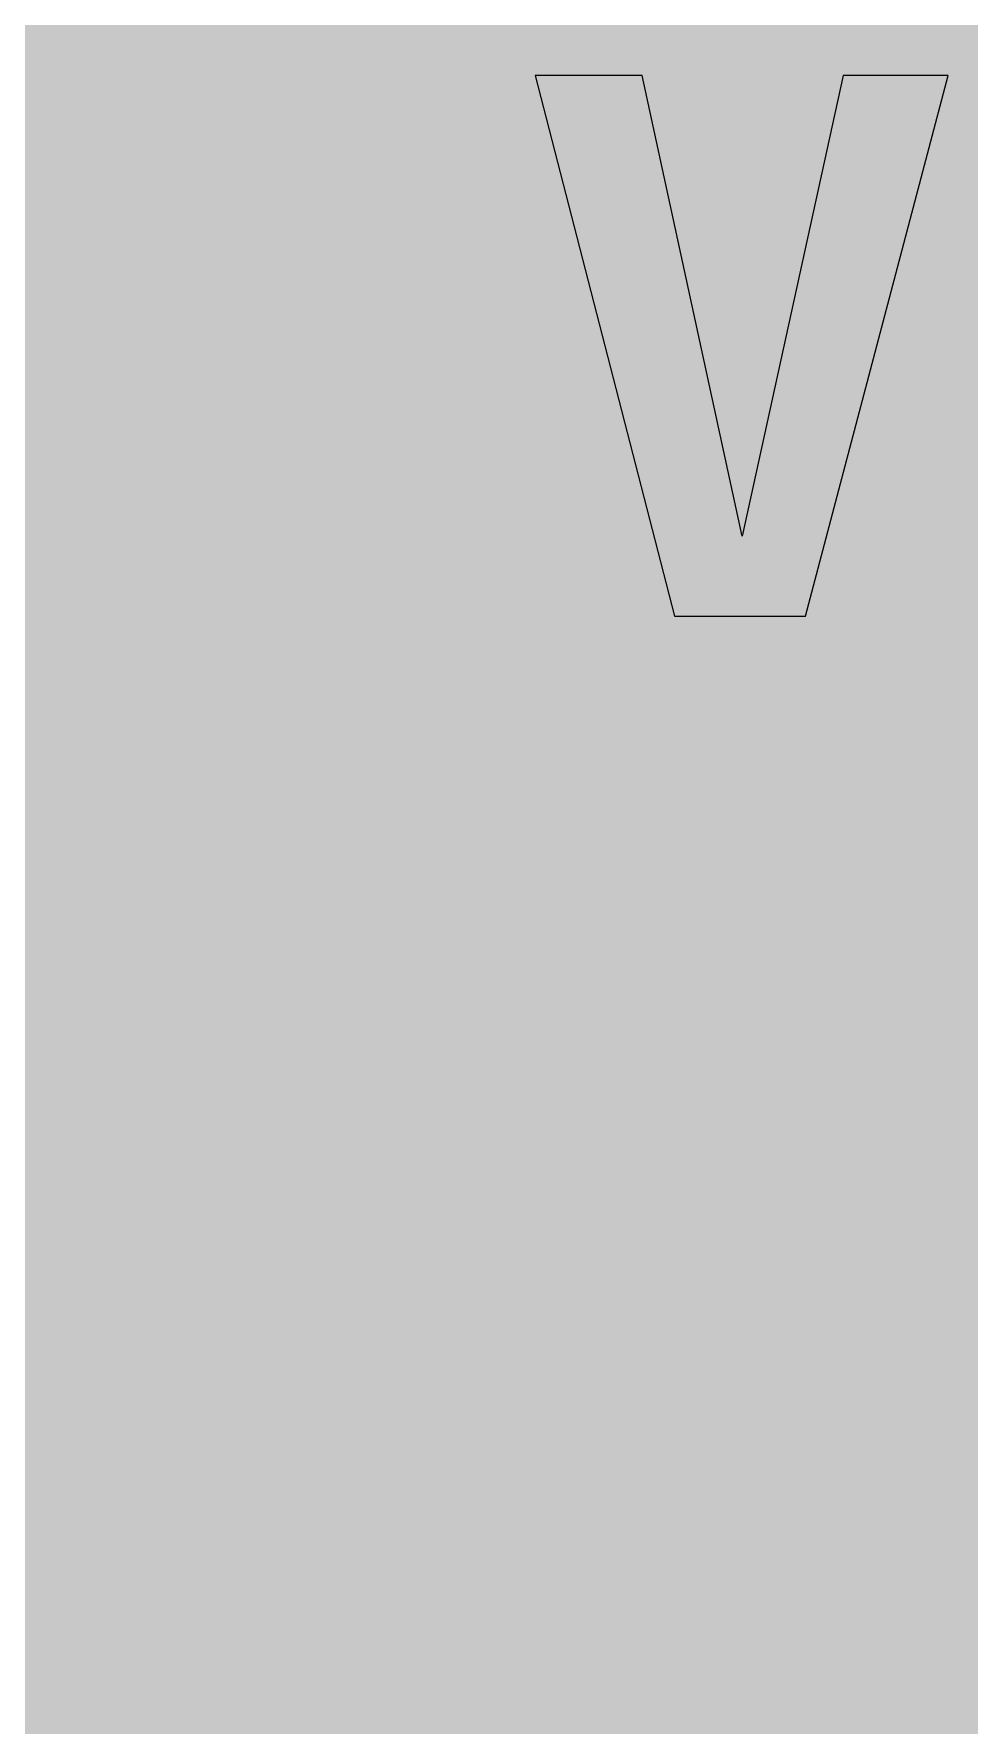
# Model space of a CAD drawing. Header units: millimetres. Extents: x 0 to 212, y 0 to 318.
# Drawn here: x 116.5 to 164.1, y 158.8 to 244.9 of the extents above; entities that cross this region are included whole.
import ezdxf

# ---------------------------------------------------------------- set-up
doc = ezdxf.new("R2010")
doc.units = ezdxf.units.MM

msp = doc.modelspace()

# ---------------------------------------------------------------- hatches: boundary and pattern name
for color, points in [(40, [(14.1633, 0.0536), (13.9878, 0.0533), (13.8125, 0.0559), (13.6373, 0.061), (13.462, 0.0686), (13.2893, 0.0787), (13.114, 0.0914), (12.9413, 0.1041), (12.7686, 0.1219), (12.5959, 0.1397), (12.4231, 0.16), (12.2504, 0.1829), (12.0777, 0.2057), (11.9075, 0.2337), (11.7373, 0.2616), (11.5672, 0.2921), (11.397, 0.3251), (11.2268, 0.3607), (11.0592, 0.3988), (10.8915, 0.4369), (10.7239, 0.4775), (10.5562, 0.5207), (10.3886, 0.5664), (10.2235, 0.6121), (10.0584, 0.6629), (9.8933, 0.7137), (9.7307, 0.7671), (9.5682, 0.8204), (9.4056, 0.8788), (9.2431, 0.9373), (9.083, 0.9982), (8.923, 1.0617), (8.763, 1.1252), (8.6055, 1.1938), (8.4455, 1.2624), (8.2906, 1.331), (8.1331, 1.4046), (7.9781, 1.4783), (7.8232, 1.5545), (7.6708, 1.6332), (7.5184, 1.7145), (7.366, 1.7958), (7.2161, 1.8796), (7.0663, 1.966), (6.919, 2.0523), (6.7716, 2.1438), (6.6243, 2.2352), (6.4795, 2.3266), (6.3348, 2.4232), (6.19, 2.5197), (6.0477, 2.6187), (5.908, 2.7178), (5.7683, 2.8194), (5.6286, 2.9235), (5.4915, 3.0302), (5.3543, 3.1369), (5.2197, 3.2461), (5.0851, 3.3579), (4.953, 3.4722), (4.8209, 3.5865), (4.6914, 3.7033), (4.5644, 3.8202), (4.4348, 3.9395), (4.3104, 4.0615), (4.1859, 4.1859), (4.0615, 4.3104), (3.9395, 4.4348), (3.8202, 4.5618), (3.7033, 4.6914), (3.5865, 4.8209), (3.4722, 4.953), (3.3579, 5.0851), (3.2487, 5.2197), (3.1369, 5.3543), (3.0302, 5.4915), (2.9235, 5.6286), (2.8194, 5.7683), (2.7178, 5.908), (2.6187, 6.0477), (2.5197, 6.19), (2.4232, 6.3348), (2.3266, 6.477), (2.2352, 6.6243), (2.1438, 6.7691), (2.0523, 6.9164), (1.966, 7.0663), (1.8796, 7.2161), (1.7958, 7.366), (1.7145, 7.5184), (1.6332, 7.6708), (1.5545, 7.8232), (1.4783, 7.9781), (1.4046, 8.1331), (1.331, 8.2906), (1.2598, 8.4455), (1.1913, 8.603), (1.1252, 8.763), (1.0592, 8.923), (0.9982, 9.083), (0.9373, 9.2431), (0.8763, 9.4056), (0.8204, 9.5682), (0.7645, 9.7307), (0.7112, 9.8933), (0.6604, 10.0584), (0.6121, 10.2235), (0.5639, 10.3911), (0.5207, 10.5562), (0.4775, 10.7239), (0.4343, 10.8915), (0.3962, 11.0592), (0.3607, 11.2268), (0.3251, 11.397), (0.2921, 11.5672), (0.2616, 11.7373), (0.2311, 11.9075), (0.2057, 12.0802), (0.1803, 12.2504), (0.1575, 12.4231), (0.1372, 12.5959), (0.1194, 12.7686), (0.1041, 12.9413), (0.0889, 13.1166), (0.0787, 13.2893), (0.0686, 13.4645), (0.061, 13.6373), (0.0559, 13.8125), (0.0508, 13.9878), (0.0508, 14.163), (0.0522, 303.4425), (0.0508, 303.6164), (0.0559, 303.7916), (0.061, 303.9669), (0.0686, 304.1396), (0.0787, 304.3149), (0.0889, 304.4876), (0.1041, 304.6628), (0.1194, 304.8356), (0.1372, 305.0083), (0.1575, 305.181), (0.1803, 305.3537), (0.2057, 305.5239), (0.2311, 305.6966), (0.2616, 305.8668), (0.2921, 306.037), (0.3251, 306.2072), (0.3607, 306.3748), (0.3962, 306.545), (0.4343, 306.7126), (0.4775, 306.8803), (0.5207, 307.0479), (0.5639, 307.213), (0.6121, 307.3781), (0.6604, 307.5432), (0.7112, 307.7083), (0.7645, 307.8734), (0.8204, 308.036), (0.8763, 308.1985), (0.9373, 308.3611), (0.9982, 308.5211), (1.0592, 308.6811), (1.1252, 308.8411), (1.1913, 308.9986), (1.2598, 309.1561), (1.331, 309.3136), (1.4046, 309.4685), (1.4783, 309.626), (1.5545, 309.7784), (1.6332, 309.9333), (1.7145, 310.0857), (1.7958, 310.2356), (1.8796, 310.388), (1.966, 310.5379), (2.0523, 310.6852), (2.1438, 310.8325), (2.2352, 310.9798), (2.3266, 311.1246), (2.4232, 311.2694), (2.5197, 311.4116), (2.6187, 311.5539), (2.7178, 311.6961), (2.8194, 311.8358), (2.9235, 311.9755), (3.0302, 312.1127), (3.1369, 312.2473), (3.2487, 312.3844), (3.3579, 312.5165), (3.4722, 312.6486), (3.5865, 312.7807), (3.7033, 312.9102), (3.8202, 313.0398), (3.9395, 313.1668), (4.0615, 313.2938), (4.1859, 313.4182), (4.3104, 313.5401), (4.4348, 313.6621), (4.5644, 313.784), (4.6914, 313.9008), (4.8209, 314.0177), (4.953, 314.132), (5.0851, 314.2437), (5.2197, 314.3555), (5.3543, 314.4647), (5.4915, 314.5739), (5.6286, 314.6781), (5.7683, 314.7822), (5.908, 314.8838), (6.0477, 314.9854), (6.19, 315.0845), (6.3348, 315.181), (6.4795, 315.275), (6.6243, 315.3689), (6.7716, 315.4604), (6.919, 315.5493), (7.0663, 315.6382), (7.2161, 315.7245), (7.366, 315.8084), (7.5184, 315.8896), (7.6708, 315.9709), (7.8232, 316.0471), (7.9781, 316.1233), (8.1331, 316.1995), (8.2906, 316.2706), (8.4455, 316.3418), (8.6055, 316.4103), (8.763, 316.4789), (8.923, 316.5424), (9.083, 316.6059), (9.2431, 316.6669), (9.4056, 316.7253), (9.5682, 316.7837), (9.7307, 316.8371), (9.8933, 316.8904), (10.0584, 316.9412), (10.2235, 316.992), (10.3886, 317.0377), (10.5562, 317.0834), (10.7239, 317.1266), (10.8915, 317.1673), (11.0592, 317.2079), (11.2268, 317.2435), (11.397, 317.279), (11.5672, 317.312), (11.7373, 317.3425), (11.9075, 317.3705), (12.0777, 317.3984), (12.2504, 317.4213), (12.4231, 317.4441), (12.5959, 317.4644), (12.7686, 317.4822), (12.9413, 317.5), (13.114, 317.5127), (13.2893, 317.5254), (13.462, 317.5356), (13.6373, 317.5432), (13.8125, 317.5483), (13.9878, 317.5508), (14.163, 317.5533), (197.6078, 317.5536), (197.7822, 317.5508), (197.9574, 317.5483), (198.1327, 317.5432), (198.3054, 317.5356), (198.4807, 317.5254), (198.6534, 317.5127), (198.8287, 317.5), (199.0014, 317.4822), (199.1741, 317.4644), (199.3468, 317.4441), (199.5195, 317.4213), (199.6897, 317.3984), (199.8624, 317.3705), (200.0326, 317.3425), (200.2028, 317.312), (200.373, 317.279), (200.5432, 317.2435), (200.7108, 317.2079), (200.8784, 317.1673), (201.0461, 317.1266), (201.2137, 317.0834), (201.3788, 317.0377), (201.5465, 316.992), (201.7116, 316.9412), (201.8767, 316.8904), (202.0392, 316.8371), (202.2018, 316.7837), (202.3643, 316.7253), (202.5269, 316.6669), (202.6869, 316.6059), (202.8469, 316.5424), (203.007, 316.4789), (203.167, 316.4103), (203.3245, 316.3418), (203.4794, 316.2706), (203.6369, 316.1995), (203.7918, 316.1233), (203.9468, 316.0471), (204.0992, 315.9709), (204.2516, 315.8896), (204.404, 315.8084), (204.5538, 315.7245), (204.7037, 315.6382), (204.8535, 315.5493), (205.0009, 315.4604), (205.1456, 315.3689), (205.293, 315.275), (205.4352, 315.181), (205.58, 315.0845), (205.7222, 314.9854), (205.8619, 314.8838), (206.0016, 314.7822), (206.1413, 314.6781), (206.2785, 314.5739), (206.4156, 314.4647), (206.5503, 314.3555), (206.6849, 314.2437), (206.817, 314.132), (206.949, 314.0177), (207.0786, 313.9008), (207.2081, 313.784), (207.3351, 313.6621), (207.4596, 313.5401), (207.584, 313.4182), (207.7085, 313.2938), (207.8304, 313.1668), (207.9498, 313.0398), (208.0666, 312.9102), (208.1835, 312.7807), (208.2978, 312.6486), (208.4121, 312.5165), (208.5238, 312.3844), (208.6331, 312.2473), (208.7397, 312.1127), (208.8464, 311.9755), (208.9506, 311.8358), (209.0522, 311.6961), (209.1512, 311.5539), (209.2503, 311.4116), (209.3468, 311.2694), (209.4433, 311.1246), (209.5348, 310.9798), (209.6262, 310.8325), (209.7176, 310.6852), (209.804, 310.5379), (209.8904, 310.388), (209.9742, 310.2356), (210.0555, 310.0857), (210.1367, 309.9333), (210.2155, 309.7784), (210.2917, 309.626), (210.3653, 309.4685), (210.439, 309.3136), (210.5076, 309.1561), (210.5762, 308.9986), (210.6447, 308.8411), (210.7082, 308.6811), (210.7717, 308.5211), (210.8327, 308.3611), (210.8911, 308.1985), (210.9495, 308.036), (211.0029, 307.8734), (211.0562, 307.7083), (211.107, 307.5432), (211.1578, 307.3781), (211.2035, 307.213), (211.2493, 307.0479), (211.2924, 306.8803), (211.3331, 306.7126), (211.3712, 306.545), (211.4093, 306.3748), (211.4448, 306.2072), (211.4779, 306.037), (211.5083, 305.8668), (211.5363, 305.6966), (211.5642, 305.5239), (211.5871, 305.3537), (211.6099, 305.181), (211.6303, 305.0083), (211.648, 304.8356), (211.6658, 304.6628), (211.6785, 304.4876), (211.6912, 304.3149), (211.7014, 304.1396), (211.709, 303.9669), (211.7141, 303.7916), (211.7166, 303.6164), (211.7166, 303.4411), (211.7189, 14.1647), (211.7166, 13.9878), (211.7141, 13.8125), (211.709, 13.6373), (211.7014, 13.4645), (211.6912, 13.2893), (211.6785, 13.1166), (211.6658, 12.9413), (211.648, 12.7686), (211.6303, 12.5959), (211.6099, 12.4231), (211.5871, 12.2504), (211.5642, 12.0802), (211.5363, 11.9075), (211.5083, 11.7373), (211.4779, 11.5672), (211.4448, 11.397), (211.4093, 11.2268), (211.3712, 11.0592), (211.3331, 10.8915), (211.2924, 10.7239), (211.2493, 10.5562), (211.2035, 10.3911), (211.1578, 10.2235), (211.107, 10.0584), (211.0562, 9.8933), (211.0029, 9.7307), (210.9495, 9.5682), (210.8911, 9.4056), (210.8327, 9.2431), (210.7717, 9.083), (210.7082, 8.923), (210.6447, 8.763), (210.5762, 8.603), (210.5076, 8.4455), (210.439, 8.2906), (210.3653, 8.1331), (210.2917, 7.9781), (210.2155, 7.8232), (210.1367, 7.6708), (210.0555, 7.5184), (209.9742, 7.366), (209.8904, 7.2161), (209.804, 7.0663), (209.7176, 6.9164), (209.6262, 6.7691), (209.5348, 6.6243), (209.4433, 6.477), (209.3468, 6.3348), (209.2503, 6.19), (209.1512, 6.0477), (209.0522, 5.908), (208.9506, 5.7683), (208.8464, 5.6286), (208.7397, 5.4915), (208.6331, 5.3543), (208.5238, 5.2197), (208.4121, 5.0851), (208.2978, 4.953), (208.1835, 4.8209), (208.0666, 4.6914), (207.9498, 4.5618), (207.8304, 4.4348), (207.7085, 4.3104), (207.584, 4.1859), (207.4596, 4.0615), (207.3351, 3.9395), (207.2081, 3.8202), (207.0786, 3.7033), (206.949, 3.5865), (206.817, 3.4722), (206.6849, 3.3579), (206.5503, 3.2461), (206.4156, 3.1369), (206.2785, 3.0302), (206.1413, 2.9235), (206.0016, 2.8194), (205.8619, 2.7178), (205.7222, 2.6187), (205.58, 2.5197), (205.4352, 2.4232), (205.293, 2.3266), (205.1456, 2.2352), (205.0009, 2.1438), (204.8535, 2.0523), (204.7037, 1.966), (204.5538, 1.8796), (204.404, 1.7958), (204.2516, 1.7145), (204.0992, 1.6332), (203.9468, 1.5545), (203.7918, 1.4783), (203.6369, 1.4046), (203.4794, 1.331), (203.3245, 1.2624), (203.167, 1.1938), (203.007, 1.1252), (202.8469, 1.0617), (202.6869, 0.9982), (202.5269, 0.9373), (202.3643, 0.8788), (202.2018, 0.8204), (202.0392, 0.7671), (201.8767, 0.7137), (201.7116, 0.6629), (201.5465, 0.6121), (201.3788, 0.5664), (201.2137, 0.5207), (201.0461, 0.4775), (200.8784, 0.4369), (200.7108, 0.3988), (200.5432, 0.3607), (200.373, 0.3251), (200.2028, 0.2921), (200.0326, 0.2616), (199.8624, 0.2337), (199.6897, 0.2057), (199.5195, 0.1829), (199.3468, 0.16), (199.1741, 0.1397), (199.0014, 0.1219), (198.8287, 0.1041), (198.6534, 0.0914), (198.4807, 0.0787), (198.3054, 0.0686), (198.1327, 0.061), (197.9574, 0.0559), (197.7822, 0.0533), (197.6069, 0.0533)]), (59, [(163.0634, 242.7633), (157.7178, 242.7633), (152.5845, 219.3212), (147.5052, 242.7633), (142.0551, 242.7633), (149.1449, 215.2481), (155.8135, 215.2481)])]:
    msp.add_hatch(color=color).paths.add_polyline_path(points)
h = msp.add_hatch(color=59)
edge = h.paths.add_edge_path()
edge.add_line((128.4552, 238.8482), (128.585, 238.8464))
edge.add_line((128.585, 238.8464), (128.712, 238.8464))
edge.add_line((128.712, 238.8464), (128.839, 238.8438))
edge.add_line((128.839, 238.8438), (128.9634, 238.8387))
edge.add_line((128.9634, 238.8387), (129.0853, 238.8337))
edge.add_line((129.0853, 238.8337), (129.2073, 238.8286))
edge.add_line((129.2073, 238.8286), (129.3241, 238.821))
edge.add_line((129.3241, 238.821), (129.4409, 238.8133))
edge.add_line((129.4409, 238.8133), (129.5552, 238.8032))
edge.add_line((129.5552, 238.8032), (129.667, 238.793))
edge.add_line((129.667, 238.793), (129.7788, 238.7803))
edge.add_line((129.7788, 238.7803), (129.8854, 238.7651))
edge.add_line((129.8854, 238.7651), (129.9921, 238.7498))
edge.add_line((129.9921, 238.7498), (130.0963, 238.7321))
edge.add_line((130.0963, 238.7321), (130.1979, 238.7143))
edge.add_line((130.1979, 238.7143), (130.2995, 238.6914))
edge.add_line((130.2995, 238.6914), (130.396, 238.6686))
edge.add_line((130.396, 238.6686), (130.4925, 238.6432))
edge.add_line((130.4925, 238.6432), (130.5865, 238.6178))
edge.add_line((130.5865, 238.6178), (130.6779, 238.5873))
edge.add_line((130.6779, 238.5873), (130.7694, 238.5568))
edge.add_line((130.7694, 238.5568), (130.8557, 238.5212))
edge.add_line((130.8557, 238.5212), (130.9421, 238.4857))
edge.add_line((130.9421, 238.4857), (131.0259, 238.4476))
edge.add_line((131.0259, 238.4476), (131.1072, 238.4069))
edge.add_line((131.1072, 238.4069), (131.1859, 238.3638))
edge.add_line((131.1859, 238.3638), (131.2647, 238.318))
edge.add_line((131.2647, 238.318), (131.3409, 238.2698))
edge.add_line((131.3409, 238.2698), (131.4145, 238.2164))
edge.add_line((131.4145, 238.2164), (131.4856, 238.1631))
edge.add_line((131.4856, 238.1631), (131.5542, 238.1072))
edge.add_line((131.5542, 238.1072), (131.6228, 238.0463))
edge.add_line((131.6228, 238.0463), (131.6863, 237.9828))
edge.add_line((131.6863, 237.9828), (131.7498, 237.9167))
edge.add_line((131.7498, 237.9167), (131.8108, 237.8481))
edge.add_line((131.8108, 237.8481), (131.8717, 237.777))
edge.add_line((131.8717, 237.777), (131.9276, 237.7008))
edge.add_line((131.9276, 237.7008), (131.9835, 237.6221))
edge.add_line((131.9835, 237.6221), (132.0368, 237.5383))
edge.add_line((132.0368, 237.5383), (132.0876, 237.4544))
edge.add_line((132.0876, 237.4544), (132.1359, 237.3655))
edge.add_line((132.1359, 237.3655), (132.1816, 237.2716))
edge.add_line((132.1816, 237.2716), (132.2273, 237.175))
edge.add_line((132.2273, 237.175), (132.2705, 237.076))
edge.add_line((132.2705, 237.076), (132.3111, 236.9718))
edge.add_line((132.3111, 236.9718), (132.3492, 236.8626))
edge.add_line((132.3492, 236.8626), (132.3848, 236.7509))
edge.add_line((132.3848, 236.7509), (132.4204, 236.6366))
edge.add_line((132.4204, 236.6366), (132.4534, 236.5172))
edge.add_line((132.4534, 236.5172), (132.4839, 236.3927))
edge.add_line((132.4839, 236.3927), (132.5118, 236.2657))
edge.add_line((132.5118, 236.2657), (132.5372, 236.1311))
edge.add_line((132.5372, 236.1311), (132.5601, 235.9965))
edge.add_line((132.5601, 235.9965), (132.5829, 235.8542))
edge.add_line((132.5829, 235.8542), (132.6032, 235.7095))
edge.add_line((132.6032, 235.7095), (132.621, 235.5596))
edge.add_line((132.621, 235.5596), (132.6363, 235.4047))
edge.add_line((132.6363, 235.4047), (132.649, 235.2446))
edge.add_line((132.649, 235.2446), (132.6617, 235.0821))
edge.add_line((132.6617, 235.0821), (132.6693, 234.9119))
edge.add_line((132.6693, 234.9119), (132.6769, 234.7392))
edge.add_line((132.6769, 234.7392), (132.682, 234.5614))
edge.add_line((132.682, 234.5614), (132.6871, 234.3785))
edge.add_line((132.6871, 234.3785), (132.6871, 234.188))
edge.add_line((132.6871, 234.188), (132.6885, 232.1274))
edge.add_line((132.6885, 232.1274), (129.8843, 232.1274))
edge.add_line((129.8843, 232.1274), (129.5679, 232.1255))
edge.add_line((129.5679, 232.1255), (129.2581, 232.1179))
edge.add_line((129.2581, 232.1179), (128.9533, 232.1077))
edge.add_line((128.9533, 232.1077), (128.6561, 232.095))
edge.add_line((128.6561, 232.095), (128.3614, 232.0773))
edge.add_line((128.3614, 232.0773), (128.0719, 232.0569))
edge.add_line((128.0719, 232.0569), (127.7899, 232.0315))
edge.add_line((127.7899, 232.0315), (127.5105, 232.0036))
edge.add_line((127.5105, 232.0036), (127.2388, 231.9706))
edge.add_line((127.2388, 231.9706), (126.9695, 231.9325))
edge.add_line((126.9695, 231.9325), (126.7079, 231.8918))
edge.add_line((126.7079, 231.8918), (126.4488, 231.8461))
edge.add_line((126.4488, 231.8461), (126.1974, 231.7979))
edge.add_line((126.1974, 231.7979), (125.951, 231.7445))
edge.add_line((125.951, 231.7445), (125.7071, 231.6861))
edge.add_line((125.7071, 231.6861), (125.4709, 231.6251))
edge.add_line((125.4709, 231.6251), (125.2398, 231.5591))
edge.add_line((125.2398, 231.5591), (125.0137, 231.4905))
edge.add_line((125.0137, 231.4905), (124.7902, 231.4169))
edge.add_line((124.7902, 231.4169), (124.5743, 231.3381))
edge.add_line((124.5743, 231.3381), (124.3635, 231.2543))
edge.add_line((124.3635, 231.2543), (124.1577, 231.1679))
edge.add_line((124.1577, 231.1679), (123.9545, 231.0765))
edge.add_line((123.9545, 231.0765), (123.759, 230.9825))
edge.add_line((123.759, 230.9825), (123.5685, 230.8835))
edge.add_line((123.5685, 230.8835), (123.3805, 230.7793))
edge.add_line((123.3805, 230.7793), (123.2002, 230.6701))
edge.add_line((123.2002, 230.6701), (123.0249, 230.5583))
edge.add_line((123.0249, 230.5583), (122.8522, 230.4415))
edge.add_line((122.8522, 230.4415), (122.6871, 230.3196))
edge.add_line((122.6871, 230.3196), (122.5245, 230.1926))
edge.add_line((122.5245, 230.1926), (122.3696, 230.063))
edge.add_line((122.3696, 230.063), (122.2172, 229.9284))
edge.add_line((122.2172, 229.9284), (122.0724, 229.7887))
edge.add_line((122.0724, 229.7887), (121.9302, 229.6439))
edge.add_line((121.9302, 229.6439), (121.793, 229.4966))
edge.add_line((121.793, 229.4966), (121.6609, 229.3417))
edge.add_line((121.6609, 229.3417), (121.5365, 229.1842))
edge.add_line((121.5365, 229.1842), (121.4145, 229.0216))
edge.add_line((121.4145, 229.0216), (121.2977, 228.8565))
edge.add_line((121.2977, 228.8565), (121.1859, 228.6838))
edge.add_line((121.1859, 228.6838), (121.0767, 228.5086))
edge.add_line((121.0767, 228.5086), (120.9751, 228.3257))
edge.add_line((120.9751, 228.3257), (120.8786, 228.1403))
edge.add_line((120.8786, 228.1403), (120.7846, 227.9498))
edge.add_line((120.7846, 227.9498), (120.6983, 227.7542))
edge.add_line((120.6983, 227.7542), (120.6144, 227.5535))
edge.add_line((120.6144, 227.5535), (120.5382, 227.3503))
edge.add_line((120.5382, 227.3503), (120.4646, 227.1395))
edge.add_line((120.4646, 227.1395), (120.396, 226.9236))
edge.add_line((120.396, 226.9236), (120.3325, 226.7052))
edge.add_line((120.3325, 226.7052), (120.2715, 226.4816))
edge.add_line((120.2715, 226.4816), (120.2182, 226.2505))
edge.add_line((120.2182, 226.2505), (120.1699, 226.0168))
edge.add_line((120.1699, 226.0168), (120.1242, 225.7781))
edge.add_line((120.1242, 225.7781), (120.0836, 225.5317))
edge.add_line((120.0836, 225.5317), (120.0506, 225.2828))
edge.add_line((120.0506, 225.2828), (120.0201, 225.0288))
edge.add_line((120.0201, 225.0288), (119.9921, 224.7697))
edge.add_line((119.9921, 224.7697), (119.9718, 224.5055))
edge.add_line((119.9718, 224.5055), (119.9566, 224.2337))
edge.add_line((119.9566, 224.2337), (119.9439, 223.9594))
edge.add_line((119.9439, 223.9594), (119.9363, 223.68))
edge.add_line((119.9363, 223.68), (119.9363, 223.3955))
edge.add_line((119.9363, 223.3955), (119.9363, 223.0907))
edge.add_line((119.9363, 223.0907), (119.9439, 222.7936))
edge.add_line((119.9439, 222.7936), (119.9566, 222.5015))
edge.add_line((119.9566, 222.5015), (119.9718, 222.217))
edge.add_line((119.9718, 222.217), (119.9921, 221.9376))
edge.add_line((119.9921, 221.9376), (120.0175, 221.6658))
edge.add_line((120.0175, 221.6658), (120.0455, 221.3991))
edge.add_line((120.0455, 221.3991), (120.081, 221.1375))
edge.add_line((120.081, 221.1375), (120.1166, 220.8835))
edge.add_line((120.1166, 220.8835), (120.1598, 220.6371))
edge.add_line((120.1598, 220.6371), (120.2055, 220.3933))
edge.add_line((120.2055, 220.3933), (120.2563, 220.157))
edge.add_line((120.2563, 220.157), (120.3096, 219.9284))
edge.add_line((120.3096, 219.9284), (120.3681, 219.7024))
edge.add_line((120.3681, 219.7024), (120.4316, 219.4839))
edge.add_line((120.4316, 219.4839), (120.4976, 219.2706))
edge.add_line((120.4976, 219.2706), (120.5687, 219.0648))
edge.add_line((120.5687, 219.0648), (120.6424, 218.8616))
edge.add_line((120.6424, 218.8616), (120.7211, 218.6661))
edge.add_line((120.7211, 218.6661), (120.8024, 218.4756))
edge.add_line((120.8024, 218.4756), (120.8888, 218.2901))
edge.add_line((120.8888, 218.2901), (120.9777, 218.1098))
edge.add_line((120.9777, 218.1098), (121.0691, 217.9345))
edge.add_line((121.0691, 217.9345), (121.1656, 217.7669))
edge.add_line((121.1656, 217.7669), (121.2647, 217.6018))
edge.add_line((121.2647, 217.6018), (121.3688, 217.4443))
edge.add_line((121.3688, 217.4443), (121.4755, 217.2894))
edge.add_line((121.4755, 217.2894), (121.5847, 217.1421))
edge.add_line((121.5847, 217.1421), (121.699, 216.9973))
edge.add_line((121.699, 216.9973), (121.8159, 216.8576))
edge.add_line((121.8159, 216.8576), (121.9352, 216.7255))
edge.add_line((121.9352, 216.7255), (122.0572, 216.596))
edge.add_line((122.0572, 216.596), (122.1842, 216.4715))
edge.add_line((122.1842, 216.4715), (122.3137, 216.3521))
edge.add_line((122.3137, 216.3521), (122.4458, 216.2378))
edge.add_line((122.4458, 216.2378), (122.5804, 216.1286))
edge.add_line((122.5804, 216.1286), (122.7201, 216.0219))
edge.add_line((122.7201, 216.0219), (122.8598, 215.9229))
edge.add_line((122.8598, 215.9229), (123.0046, 215.8263))
edge.add_line((123.0046, 215.8263), (123.1519, 215.7324))
edge.add_line((123.1519, 215.7324), (123.3018, 215.646))
edge.add_line((123.3018, 215.646), (123.4542, 215.5622))
edge.add_line((123.4542, 215.5622), (123.6091, 215.4834))
edge.add_line((123.6091, 215.4834), (123.7666, 215.4098))
edge.add_line((123.7666, 215.4098), (123.9266, 215.3387))
edge.add_line((123.9266, 215.3387), (124.0892, 215.2726))
edge.add_line((124.0892, 215.2726), (124.2543, 215.2091))
edge.add_line((124.2543, 215.2091), (124.4219, 215.1507))
edge.add_line((124.4219, 215.1507), (124.5921, 215.0974))
edge.add_line((124.5921, 215.0974), (124.7648, 215.0466))
edge.add_line((124.7648, 215.0466), (124.9401, 214.9983))
edge.add_line((124.9401, 214.9983), (125.1153, 214.9551))
edge.add_line((125.1153, 214.9551), (125.2957, 214.917))
edge.add_line((125.2957, 214.917), (125.476, 214.8815))
edge.add_line((125.476, 214.8815), (125.6589, 214.8484))
edge.add_line((125.6589, 214.8484), (125.8443, 214.8205))
edge.add_line((125.8443, 214.8205), (126.0323, 214.7976))
edge.add_line((126.0323, 214.7976), (126.2202, 214.7748))
edge.add_line((126.2202, 214.7748), (126.4133, 214.757))
edge.add_line((126.4133, 214.757), (126.6063, 214.7418))
edge.add_line((126.6063, 214.7418), (126.7993, 214.7316))
edge.add_line((126.7993, 214.7316), (126.9975, 214.724))
edge.add_line((126.9975, 214.724), (127.1956, 214.7189))
edge.add_line((127.1956, 214.7189), (127.3962, 214.7164))
edge.add_line((127.3962, 214.7164), (127.5461, 214.7189))
edge.add_line((127.5461, 214.7189), (127.6934, 214.7214))
edge.add_line((127.6934, 214.7214), (127.8407, 214.7291))
edge.add_line((127.8407, 214.7291), (127.983, 214.7367))
edge.add_line((127.983, 214.7367), (128.1252, 214.7468))
edge.add_line((128.1252, 214.7468), (128.2649, 214.7595))
edge.add_line((128.2649, 214.7595), (128.4021, 214.7748))
edge.add_line((128.4021, 214.7748), (128.5367, 214.7926))
edge.add_line((128.5367, 214.7926), (128.6713, 214.8103))
edge.add_line((128.6713, 214.8103), (128.8034, 214.8332))
edge.add_line((128.8034, 214.8332), (128.9329, 214.8561))
edge.add_line((128.9329, 214.8561), (129.0599, 214.8815))
edge.add_line((129.0599, 214.8815), (129.1844, 214.9094))
edge.add_line((129.1844, 214.9094), (129.3089, 214.9399))
edge.add_line((129.3089, 214.9399), (129.4308, 214.9704))
edge.add_line((129.4308, 214.9704), (129.5502, 215.0059))
edge.add_line((129.5502, 215.0059), (129.667, 215.0415))
edge.add_line((129.667, 215.0415), (129.7838, 215.0796))
edge.add_line((129.7838, 215.0796), (129.8981, 215.1177))
edge.add_line((129.8981, 215.1177), (130.0099, 215.1583))
edge.add_line((130.0099, 215.1583), (130.1217, 215.2015))
edge.add_line((130.1217, 215.2015), (130.2283, 215.2472))
edge.add_line((130.2283, 215.2472), (130.335, 215.2929))
edge.add_line((130.335, 215.2929), (130.4417, 215.3412))
edge.add_line((130.4417, 215.3412), (130.5433, 215.392))
edge.add_line((130.5433, 215.392), (130.6449, 215.4453))
edge.add_line((130.6449, 215.4453), (130.7465, 215.4987))
edge.add_line((130.7465, 215.4987), (130.843, 215.552))
edge.add_line((130.843, 215.552), (130.9395, 215.6104))
edge.add_line((130.9395, 215.6104), (131.0335, 215.6689))
edge.add_line((131.0335, 215.6689), (131.1275, 215.7273))
edge.add_line((131.1275, 215.7273), (131.2189, 215.7882))
edge.add_line((131.2189, 215.7882), (131.3078, 215.8517))
edge.add_line((131.3078, 215.8517), (131.3967, 215.9152))
edge.add_line((131.3967, 215.9152), (131.4831, 215.9813))
edge.add_line((131.4831, 215.9813), (131.5669, 216.0473))
edge.add_line((131.5669, 216.0473), (131.6507, 216.1159))
edge.add_line((131.6507, 216.1159), (131.7346, 216.187))
edge.add_line((131.7346, 216.187), (131.8133, 216.2581))
edge.add_line((131.8133, 216.2581), (131.892, 216.3293))
edge.add_line((131.892, 216.3293), (131.9708, 216.4029))
edge.add_line((131.9708, 216.4029), (132.0444, 216.4766))
edge.add_line((132.0444, 216.4766), (132.1206, 216.5528))
edge.add_line((132.1206, 216.5528), (132.1918, 216.6315))
edge.add_line((132.1918, 216.6315), (132.2654, 216.7077))
edge.add_line((132.2654, 216.7077), (132.334, 216.7865))
edge.add_line((132.334, 216.7865), (132.4026, 216.8677))
edge.add_line((132.4026, 216.8677), (132.4712, 216.949))
edge.add_line((132.4712, 216.949), (132.5372, 217.0328))
edge.add_line((132.5372, 217.0328), (132.6007, 217.1141))
edge.add_line((132.6007, 217.1141), (132.6642, 217.1979))
edge.add_line((132.6642, 217.1979), (132.7277, 217.2843))
edge.add_line((132.7277, 217.2843), (132.7861, 217.3707))
edge.add_line((132.7861, 217.3707), (132.8471, 217.457))
edge.add_line((132.8471, 217.457), (132.9055, 217.5459))
edge.add_line((132.9055, 217.5459), (132.9614, 217.6348))
edge.add_line((132.9614, 217.6348), (133.0173, 217.7237))
edge.add_line((133.0173, 217.7237), (133.0731, 217.8126))
edge.add_line((133.0731, 217.8126), (133.1265, 217.9041))
edge.add_line((133.1265, 217.9041), (133.1773, 217.9955))
edge.add_line((133.1773, 217.9955), (133.2281, 218.0869))
edge.add_line((133.2281, 218.0869), (133.2789, 218.1809))
edge.add_line((133.2789, 218.1809), (133.3271, 218.2749))
edge.add_line((133.3271, 218.2749), (133.3754, 218.3689))
edge.add_line((133.3754, 218.3689), (134.276, 215.2481))
edge.add_line((134.276, 215.2481), (137.8218, 215.2481))
edge.add_line((137.8218, 215.2481), (137.8218, 234.5087))
edge.add_line((137.8218, 234.5087), (137.8179, 234.7849))
edge.add_line((137.8179, 234.7849), (137.8128, 235.0592))
edge.add_line((137.8128, 235.0592), (137.8052, 235.3285))
edge.add_line((137.8052, 235.3285), (137.7925, 235.5926))
edge.add_line((137.7925, 235.5926), (137.7772, 235.8517))
edge.add_line((137.7772, 235.8517), (137.7594, 236.1057))
edge.add_line((137.7594, 236.1057), (137.7366, 236.3546))
edge.add_line((137.7366, 236.3546), (137.7112, 236.601))
edge.add_line((137.7112, 236.601), (137.6807, 236.8423))
edge.add_line((137.6807, 236.8423), (137.6451, 237.0785))
edge.add_line((137.6451, 237.0785), (137.6096, 237.3122))
edge.add_line((137.6096, 237.3122), (137.5664, 237.5383))
edge.add_line((137.5664, 237.5383), (137.5232, 237.7618))
edge.add_line((137.5232, 237.7618), (137.4724, 237.9802))
edge.add_line((137.4724, 237.9802), (137.4191, 238.1936))
edge.add_line((137.4191, 238.1936), (137.3632, 238.4019))
edge.add_line((137.3632, 238.4019), (137.3022, 238.6076))
edge.add_line((137.3022, 238.6076), (137.2362, 238.8083))
edge.add_line((137.2362, 238.8083), (137.1676, 239.0038))
edge.add_line((137.1676, 239.0038), (137.0914, 239.1943))
edge.add_line((137.0914, 239.1943), (137.0152, 239.3798))
edge.add_line((137.0152, 239.3798), (136.9314, 239.5626))
edge.add_line((136.9314, 239.5626), (136.845, 239.7404))
edge.add_line((136.845, 239.7404), (136.7536, 239.9132))
edge.add_line((136.7536, 239.9132), (136.6596, 240.0833))
edge.add_line((136.6596, 240.0833), (136.558, 240.2484))
edge.add_line((136.558, 240.2484), (136.4539, 240.4085))
edge.add_line((136.4539, 240.4085), (136.3447, 240.5634))
edge.add_line((136.3447, 240.5634), (136.2329, 240.7133))
edge.add_line((136.2329, 240.7133), (136.1135, 240.8606))
edge.add_line((136.1135, 240.8606), (135.9916, 241.0028))
edge.add_line((135.9916, 241.0028), (135.8621, 241.1425))
edge.add_line((135.8621, 241.1425), (135.73, 241.2746))
edge.add_line((135.73, 241.2746), (135.5928, 241.4041))
edge.add_line((135.5928, 241.4041), (135.4506, 241.5286))
edge.add_line((135.4506, 241.5286), (135.3033, 241.6505))
edge.add_line((135.3033, 241.6505), (135.1509, 241.7648))
edge.add_line((135.1509, 241.7648), (134.9934, 241.8766))
edge.add_line((134.9934, 241.8766), (134.8308, 241.9858))
edge.add_line((134.8308, 241.9858), (134.6632, 242.0874))
edge.add_line((134.6632, 242.0874), (134.4905, 242.1865))
edge.add_line((134.4905, 242.1865), (134.3127, 242.283))
edge.add_line((134.3127, 242.283), (134.1298, 242.3719))
edge.add_line((134.1298, 242.3719), (133.9418, 242.4582))
edge.add_line((133.9418, 242.4582), (133.7462, 242.5395))
edge.add_line((133.7462, 242.5395), (133.5481, 242.6183))
edge.add_line((133.5481, 242.6183), (133.3424, 242.6894))
edge.add_line((133.3424, 242.6894), (133.1316, 242.7605))
edge.add_line((133.1316, 242.7605), (132.9157, 242.824))
edge.add_line((132.9157, 242.824), (132.6947, 242.885))
edge.add_line((132.6947, 242.885), (132.4686, 242.9408))
edge.add_line((132.4686, 242.9408), (132.2349, 242.9942))
edge.add_line((132.2349, 242.9942), (131.9962, 243.0399))
edge.add_line((131.9962, 243.0399), (131.7523, 243.0856))
edge.add_line((131.7523, 243.0856), (131.5034, 243.1237))
edge.add_line((131.5034, 243.1237), (131.2469, 243.1593))
edge.add_line((131.2469, 243.1593), (130.9853, 243.1898))
edge.add_line((130.9853, 243.1898), (130.7186, 243.2177))
edge.add_line((130.7186, 243.2177), (130.4442, 243.2406))
edge.add_line((130.4442, 243.2406), (130.1648, 243.2583))
edge.add_line((130.1648, 243.2583), (129.8778, 243.2736))
edge.add_line((129.8778, 243.2736), (129.5857, 243.2837))
edge.add_line((129.5857, 243.2837), (129.2885, 243.2888))
edge.add_line((129.2885, 243.2888), (128.9837, 243.2914))
edge.add_line((128.9837, 243.2914), (128.8542, 243.2914))
edge.add_line((128.8542, 243.2914), (128.7247, 243.2888))
edge.add_line((128.7247, 243.2888), (128.5926, 243.2863))
edge.add_line((128.5926, 243.2863), (128.463, 243.2837))
edge.add_line((128.463, 243.2837), (128.331, 243.2787))
edge.add_line((128.331, 243.2787), (128.2014, 243.271))
edge.add_line((128.2014, 243.271), (128.0693, 243.266))
edge.add_line((128.0693, 243.266), (127.9373, 243.2583))
edge.add_line((127.9373, 243.2583), (127.8052, 243.2482))
edge.add_line((127.8052, 243.2482), (127.6706, 243.2406))
edge.add_line((127.6706, 243.2406), (127.5385, 243.2279))
edge.add_line((127.5385, 243.2279), (127.4064, 243.2177))
edge.add_line((127.4064, 243.2177), (127.2718, 243.205))
edge.add_line((127.2718, 243.205), (127.1397, 243.1923))
edge.add_line((127.1397, 243.1923), (127.0051, 243.1771))
edge.add_line((127.0051, 243.1771), (126.873, 243.1618))
edge.add_line((126.873, 243.1618), (126.7409, 243.1466))
edge.add_line((126.7409, 243.1466), (126.6063, 243.1288))
edge.add_line((126.6063, 243.1288), (126.4742, 243.111))
edge.add_line((126.4742, 243.111), (126.3396, 243.0932))
edge.add_line((126.3396, 243.0932), (126.2075, 243.0755))
edge.add_line((126.2075, 243.0755), (126.0754, 243.0551))
edge.add_line((126.0754, 243.0551), (125.9408, 243.0348))
edge.add_line((125.9408, 243.0348), (125.8087, 243.012))
edge.add_line((125.8087, 243.012), (125.6767, 242.9891))
edge.add_line((125.6767, 242.9891), (125.5446, 242.9662))
edge.add_line((125.5446, 242.9662), (125.415, 242.9434))
edge.add_line((125.415, 242.9434), (125.283, 242.918))
edge.add_line((125.283, 242.918), (125.1534, 242.8951))
edge.add_line((125.1534, 242.8951), (125.0213, 242.8697))
edge.add_line((125.0213, 242.8697), (124.8918, 242.8418))
edge.add_line((124.8918, 242.8418), (124.7623, 242.8164))
edge.add_line((124.7623, 242.8164), (124.6353, 242.7884))
edge.add_line((124.6353, 242.7884), (124.5057, 242.7605))
edge.add_line((124.5057, 242.7605), (124.3787, 242.73))
edge.add_line((124.3787, 242.73), (124.2517, 242.7021))
edge.add_line((124.2517, 242.7021), (124.1247, 242.6716))
edge.add_line((124.1247, 242.6716), (124.0003, 242.6411))
edge.add_line((124.0003, 242.6411), (123.8758, 242.6106))
edge.add_line((123.8758, 242.6106), (123.7513, 242.5776))
edge.add_line((123.7513, 242.5776), (123.6294, 242.5471))
edge.add_line((123.6294, 242.5471), (123.505, 242.5141))
edge.add_line((123.505, 242.5141), (123.3856, 242.4811))
edge.add_line((123.3856, 242.4811), (123.2637, 242.4481))
edge.add_line((123.2637, 242.4481), (123.1443, 242.4125))
edge.add_line((123.1443, 242.4125), (123.0249, 242.3795))
edge.add_line((123.0249, 242.3795), (122.9081, 242.3439))
edge.add_line((122.9081, 242.3439), (122.7912, 242.3084))
edge.add_line((122.7912, 242.3084), (122.6769, 242.2728))
edge.add_line((122.6769, 242.2728), (122.5626, 242.2373))
edge.add_line((122.5626, 242.2373), (122.4483, 242.2017))
edge.add_line((122.4483, 242.2017), (122.3366, 242.1661))
edge.add_line((122.3366, 242.1661), (122.2273, 242.128))
edge.add_line((122.2273, 242.128), (122.1156, 242.0899))
edge.add_line((122.1156, 242.0899), (122.0089, 242.0518))
edge.add_line((122.0089, 242.0518), (121.9022, 242.0163))
edge.add_line((121.9022, 242.0163), (121.7955, 241.9782))
edge.add_line((121.7955, 241.9782), (121.6914, 241.9375))
edge.add_line((121.6914, 241.9375), (121.5898, 241.8994))
edge.add_line((121.5898, 241.8994), (121.4882, 241.8613))
edge.add_line((121.4882, 241.8613), (121.3891, 241.8232))
edge.add_line((121.3891, 241.8232), (121.2901, 241.7826))
edge.add_line((121.2901, 241.7826), (121.1936, 241.7445))
edge.add_line((121.1936, 241.7445), (121.097, 241.7039))
edge.add_line((121.097, 241.7039), (122.422, 237.6837))
edge.add_line((122.422, 237.6837), (122.5321, 237.7211))
edge.add_line((122.5321, 237.7211), (122.6439, 237.7592))
edge.add_line((122.6439, 237.7592), (122.7531, 237.7973))
edge.add_line((122.7531, 237.7973), (122.8649, 237.8354))
edge.add_line((122.8649, 237.8354), (122.9741, 237.871))
edge.add_line((122.9741, 237.871), (123.0833, 237.9066))
edge.add_line((123.0833, 237.9066), (123.1951, 237.9421))
edge.add_line((123.1951, 237.9421), (123.3018, 237.9751))
edge.add_line((123.3018, 237.9751), (123.411, 238.0082))
edge.add_line((123.411, 238.0082), (123.5202, 238.0412))
edge.add_line((123.5202, 238.0412), (123.6269, 238.0742))
edge.add_line((123.6269, 238.0742), (123.7336, 238.1047))
edge.add_line((123.7336, 238.1047), (123.8428, 238.1352))
edge.add_line((123.8428, 238.1352), (123.9469, 238.1631))
edge.add_line((123.9469, 238.1631), (124.0536, 238.1936))
edge.add_line((124.0536, 238.1936), (124.1603, 238.2215))
edge.add_line((124.1603, 238.2215), (124.2644, 238.2495))
edge.add_line((124.2644, 238.2495), (124.3686, 238.2749))
edge.add_line((124.3686, 238.2749), (124.4727, 238.3028))
edge.add_line((124.4727, 238.3028), (124.5768, 238.3282))
edge.add_line((124.5768, 238.3282), (124.681, 238.3536))
edge.add_line((124.681, 238.3536), (124.7826, 238.3765))
edge.add_line((124.7826, 238.3765), (124.8842, 238.3993))
edge.add_line((124.8842, 238.3993), (124.9858, 238.4222))
edge.add_line((124.9858, 238.4222), (125.0874, 238.445))
edge.add_line((125.0874, 238.445), (125.1864, 238.4654))
edge.add_line((125.1864, 238.4654), (125.2855, 238.4882))
edge.add_line((125.2855, 238.4882), (125.3846, 238.5085))
edge.add_line((125.3846, 238.5085), (125.4836, 238.5263))
edge.add_line((125.4836, 238.5263), (125.5801, 238.5466))
edge.add_line((125.5801, 238.5466), (125.6792, 238.5644))
edge.add_line((125.6792, 238.5644), (125.7757, 238.5822))
edge.add_line((125.7757, 238.5822), (125.8697, 238.6))
edge.add_line((125.8697, 238.6), (125.9662, 238.6152))
edge.add_line((125.9662, 238.6152), (126.0602, 238.6305))
edge.add_line((126.0602, 238.6305), (126.1542, 238.6457))
edge.add_line((126.1542, 238.6457), (126.2482, 238.6609))
edge.add_line((126.2482, 238.6609), (126.3396, 238.6762))
edge.add_line((126.3396, 238.6762), (126.431, 238.6889))
edge.add_line((126.431, 238.6889), (126.5225, 238.7016))
edge.add_line((126.5225, 238.7016), (126.6114, 238.7143))
edge.add_line((126.6114, 238.7143), (126.7003, 238.7244))
edge.add_line((126.7003, 238.7244), (126.7892, 238.7371))
edge.add_line((126.7892, 238.7371), (126.8781, 238.7473))
edge.add_line((126.8781, 238.7473), (126.9644, 238.7575))
edge.add_line((126.9644, 238.7575), (127.0508, 238.7676))
edge.add_line((127.0508, 238.7676), (127.1372, 238.7752))
edge.add_line((127.1372, 238.7752), (127.221, 238.7829))
edge.add_line((127.221, 238.7829), (127.3048, 238.793))
edge.add_line((127.3048, 238.793), (127.3886, 238.7981))
edge.add_line((127.3886, 238.7981), (127.4699, 238.8057))
edge.add_line((127.4699, 238.8057), (127.5512, 238.8108))
edge.add_line((127.5512, 238.8108), (127.6325, 238.8184))
edge.add_line((127.6325, 238.8184), (127.7112, 238.8235))
edge.add_line((127.7112, 238.8235), (127.7899, 238.8286))
edge.add_line((127.7899, 238.8286), (127.8661, 238.8311))
edge.add_line((127.8661, 238.8311), (127.9449, 238.8362))
edge.add_line((127.9449, 238.8362), (128.0185, 238.8387))
edge.add_line((128.0185, 238.8387), (128.0947, 238.8413))
edge.add_line((128.0947, 238.8413), (128.1684, 238.8438))
edge.add_line((128.1684, 238.8438), (128.2421, 238.8438))
edge.add_line((128.2421, 238.8438), (128.3132, 238.8464))
edge.add_line((128.3132, 238.8464), (128.3843, 238.8464))
edge.add_line((128.3843, 238.8464), (128.4529, 238.8464))
h.paths.add_polyline_path([(132.6885, 224.2439), (132.6871, 224.1423), (132.6845, 224.0407), (132.6794, 223.9391), (132.6744, 223.835), (132.6667, 223.7308), (132.6566, 223.6241), (132.6439, 223.5175), (132.6312, 223.4108), (132.6159, 223.3016), (132.5982, 223.1923), (132.5804, 223.0831), (132.5575, 222.9739), (132.5347, 222.8621), (132.5118, 222.7529), (132.4839, 222.6412), (132.4559, 222.5319), (132.4229, 222.4202), (132.3899, 222.311), (132.3569, 222.1992), (132.3188, 222.09), (132.2807, 221.9808), (132.2375, 221.8715), (132.1943, 221.7623), (132.1486, 221.6556), (132.1003, 221.549), (132.0495, 221.4423), (131.9987, 221.3356), (131.9428, 221.2315), (131.887, 221.1299), (131.826, 221.0283), (131.765, 220.9267), (131.7015, 220.8301), (131.6355, 220.7311), (131.5669, 220.6371), (131.4958, 220.5431), (131.4221, 220.4517), (131.3459, 220.3602), (131.2672, 220.2713), (131.1859, 220.1875), (131.1021, 220.1037), (131.0183, 220.0224), (130.9294, 219.9437), (130.8379, 219.8649), (130.744, 219.7913), (130.6474, 219.7202), (130.5484, 219.6516), (130.4468, 219.5855), (130.3426, 219.5246), (130.236, 219.4636), (130.1267, 219.4077), (130.015, 219.3544), (129.8981, 219.3061), (129.7813, 219.2579), (129.6594, 219.2172), (129.5375, 219.1766), (129.4105, 219.141), (129.2809, 219.1106), (129.1488, 219.0826), (129.0142, 219.0572), (128.8771, 219.0394), (128.7348, 219.0242), (128.5926, 219.0115), (128.4453, 219.0064), (128.2954, 219.0039), (128.1887, 219.0039), (128.0871, 219.009), (127.9855, 219.014), (127.8865, 219.0217), (127.7899, 219.0318), (127.6934, 219.0445), (127.602, 219.0598), (127.5105, 219.0775), (127.4216, 219.0979), (127.3353, 219.1182), (127.2515, 219.1436), (127.1676, 219.1715), (127.0864, 219.1995), (127.0076, 219.2299), (126.9314, 219.263), (126.8552, 219.3011), (126.7841, 219.3392), (126.713, 219.3798), (126.6419, 219.4204), (126.5758, 219.4662), (126.5098, 219.5144), (126.4463, 219.5627), (126.3853, 219.616), (126.3244, 219.6694), (126.2659, 219.7278), (126.2101, 219.7862), (126.1567, 219.8472), (126.1034, 219.9107), (126.0526, 219.9767), (126.0018, 220.0453), (125.9535, 220.1139), (125.9078, 220.1875), (125.8646, 220.2612), (125.8214, 220.3399), (125.7808, 220.4187), (125.7402, 220.4999), (125.7021, 220.5838), (125.6665, 220.6701), (125.6309, 220.759), (125.5979, 220.8505), (125.5674, 220.9444), (125.537, 221.0384), (125.5065, 221.1375), (125.4811, 221.2365), (125.4557, 221.3407), (125.4303, 221.4448), (125.4074, 221.5515), (125.3871, 221.6607), (125.3668, 221.7725), (125.349, 221.8842), (125.3312, 222.0011), (125.316, 222.1179), (125.3007, 222.2398), (125.288, 222.3618), (125.2753, 222.4862), (125.2652, 222.6132), (125.255, 222.7428), (125.2474, 222.8748), (125.2423, 223.0095), (125.2372, 223.1466), (125.2322, 223.2838), (125.2296, 223.426), (125.2271, 223.5683), (125.2271, 223.713), (125.2271, 223.8654), (125.2296, 224.0153), (125.2347, 224.1626), (125.2423, 224.3074), (125.2499, 224.4496), (125.2601, 224.5893), (125.2728, 224.7265), (125.288, 224.8586), (125.3033, 224.9907), (125.3211, 225.1202), (125.3414, 225.2472), (125.3642, 225.3717), (125.3896, 225.491), (125.415, 225.6104), (125.443, 225.7273), (125.4735, 225.8416), (125.5065, 225.9533), (125.542, 226.06), (125.5801, 226.1667), (125.6182, 226.2708), (125.6589, 226.3724), (125.7021, 226.4715), (125.7478, 226.568), (125.796, 226.662), (125.8468, 226.7534), (125.8976, 226.8423), (125.951, 226.9287), (126.0094, 227.0125), (126.0678, 227.0938), (126.1288, 227.1725), (126.1923, 227.2513), (126.2583, 227.3249), (126.3269, 227.396), (126.3955, 227.4672), (126.4691, 227.5332), (126.5453, 227.5992), (126.6215, 227.6602), (126.7028, 227.7212), (126.7841, 227.7796), (126.8705, 227.8329), (126.9568, 227.8863), (127.0457, 227.9371), (127.1372, 227.9853), (127.2337, 228.031), (127.3302, 228.0768), (127.4293, 228.1174), (127.5309, 228.1555), (127.6375, 228.1936), (127.7442, 228.2266), (127.8534, 228.2596), (127.9677, 228.2901), (128.082, 228.3181), (128.1989, 228.3435), (128.3208, 228.3663), (128.4427, 228.3866), (128.5672, 228.407), (128.6967, 228.4222), (128.8263, 228.4374), (128.9609, 228.4476), (129.098, 228.4578), (129.2377, 228.4654), (129.3774, 228.4705), (129.5222, 228.4755), (129.6695, 228.4755), (132.6885, 228.4772)], flags=16)

# ---------------------------------------------------------------- linework, layer by layer
at = {"color": 59}
msp.add_lwpolyline([(163.0634, 242.7633), (157.7178, 242.7633), (152.5845, 219.3212), (147.5052, 242.7633), (142.0551, 242.7633), (149.1449, 215.2481), (155.8135, 215.2481), (163.0634, 242.7633)], dxfattribs=at)

doc.saveas('drawing.dxf')
